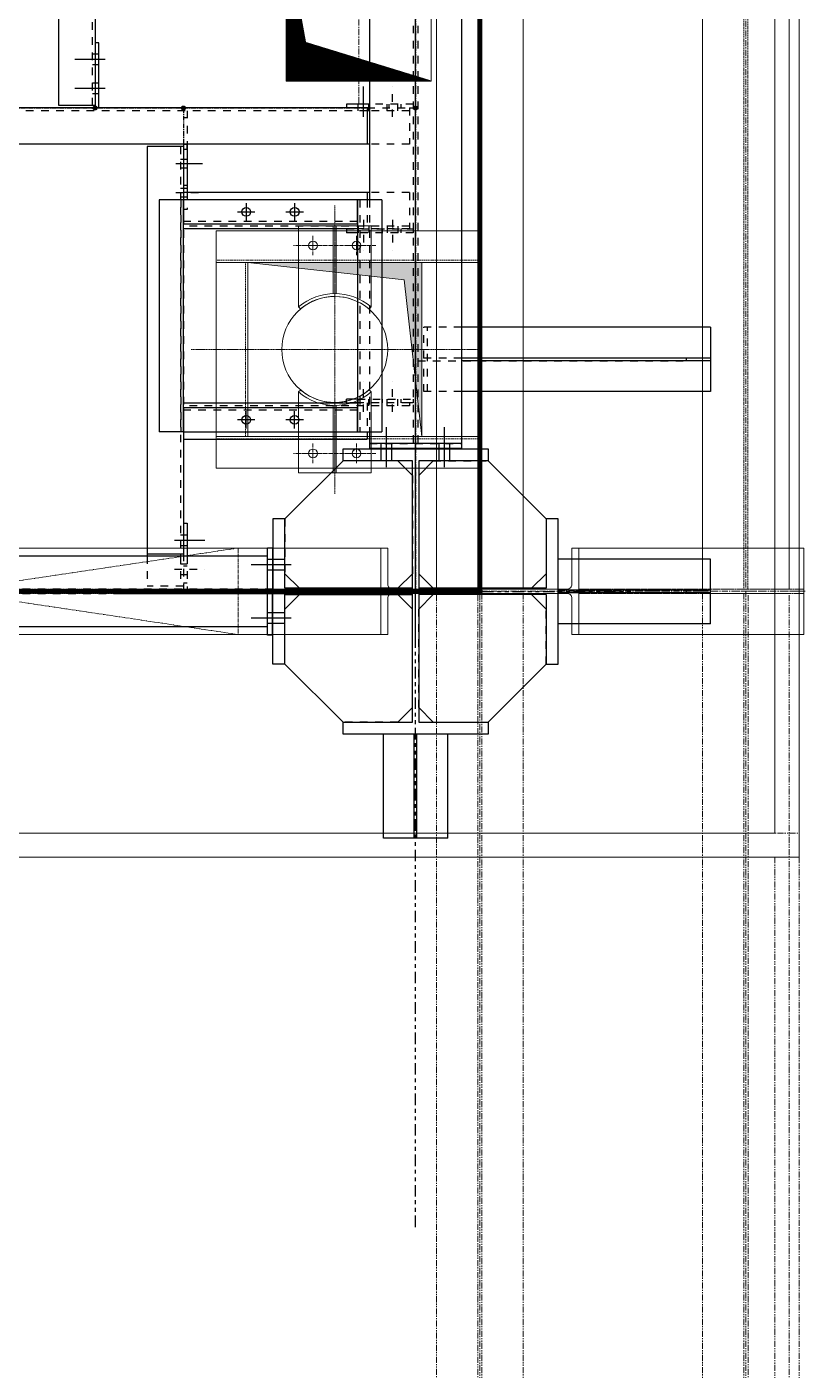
# Model space of a CAD drawing. Header units: inches. Extents: x 209270 to 234360, y -180214 to -150194.
# Drawn here: x 227575 to 229186, y -166874 to -164096 of the extents above; entities that cross this region are included whole.
import ezdxf

# ---------------------------------------------------------------- set-up
doc = ezdxf.new("R2010")
doc.units = ezdxf.units.IN
doc.header["$LTSCALE"] = 10
doc.header["$MEASUREMENT"] = 0
for name, pattern in [('CENTER', [2, 1.25, -0.25, 0.25, -0.25]), ('CENTER2', [1.125, 0.75, -0.125, 0.125, -0.125]), ('DXK_LINE_DOT2', [3.9198, 1.9599, -1.9599]), ('DXK_LINE_DOT5', [7.8785, 2.979, -0.9799, 0.9799, -0.9799, 0.9799, -0.9799]), ('HIDDEN', [0.375, 0.25, -0.125]), ('PHANTOM', [2.5, 1.25, -0.25, 0.25, -0.25, 0.25, -0.25])]:
    doc.linetypes.add(name, pattern=pattern)
doc.layers.get('0').update_dxf_attribs({"color": 1})
for name, color, linetype in [('$AUDIT_BAD_LAYER1', 1, 'Continuous'), ('_BLUE_0', 5, 'Continuous'), ('_BLUE_1', 5, 'Continuous'), ('_BLUE_2', 5, 'Continuous'), ('_BLUE_4', 5, 'Continuous')]:
    doc.layers.add(name, color=color, linetype=linetype)
for name, color, linetype, lineweight in [('AM_5', 1, 'Continuous', 0), ('CEN', 1, 'CENTER', 9), ('CENETR LINE', 1, 'CENTER2', 9), ('CENTERLINE', 1, 'CENTER2', 9), ('Chute', 1, 'Continuous', 9), ('CIVIL', 1, 'Continuous', 9), ('DIM', 1, 'Continuous', 13), ('handrail', 1, 'FENCELINE1', 9), ('HIDDEN', 1, 'HIDDEN', 9), ('MAIN OBJECT', 1, 'Continuous', 18), ('PHANTOM', 1, 'PHANTOM', 0), ('Sheeting', 1, 'Continuous', 0)]:
    doc.layers.add(name, color=color, linetype=linetype, lineweight=lineweight)
doc.linetypes.add('FENCELINE1', pattern='A,0.25,-0.1,[133,arial.ttf,S=0.1,R=0,X=-0.1,Y=0],-0.1,1', length=1.45)

# ---------------------------------------------------------------- blocks, each defined once
blk = doc.blocks.new('A$C426f7GU6TT')
at = {"layer": 'CEN'}
for p, q in [((0, 235.7), (0, -235.7)), ((-235.7, 0), (235.7, 0))]:
    blk.add_line(p, q, dxfattribs=at)
blk.add_circle((0, 0), 5, dxfattribs=at)
at = {"layer": 'MAIN OBJECT'}
blk.add_lwpolyline([(4.4, -180.2, 0.414214), (14.6, -190.4), (89.4, -190.4), (89.4, -204.7), (-89.4, -204.7), (-89.4, -190.4), (-14.6, -190.4, 0.414214), (-4.4, -180.2), (-4.4, 180.2, 0.414214), (-14.6, 190.4), (-89.4, 190.4), (-89.4, 204.7), (89.4, 204.7), (89.4, 190.4), (14.6, 190.4, 0.414214), (4.4, 180.2), (4.4, -180.2)], format="xyb", dxfattribs=at)
blk = doc.blocks.new('A$Cb10ac4c2')
at = {"layer": 'CENETR LINE'}
for p, q in [((0, 111.9, 0), (0, -40.4, 121420759.9)), ((-85, 0), (85, 0)), ((-27, 0.1, 0), (-63, 0.1, 0)), ((-45, -20.2), (-45, 20.2)), ((63, 0.1, 0), (27, 0.1, 0)), ((45, -20.2), (45, 20.2)), ((45, -20.2), (45, 20.2))]:
    blk.add_line(p, q, dxfattribs=at)
at = {"layer": 'MAIN OBJECT', "ltscale": 10}
for p, q in [((-75, 127.1, -59806266.3), (-71.1, 131.6, 0)), ((-75, -40.4, 60710380), (-75, 127.1, -59806266.3)), ((75, 127.1, -59806267.4), (70.6, 131.1, -59806267.4)), ((75, 127.1, -59806267.4), (75, -40.4, 60710380)), ((-3, 99.4, 4205928.3), (-3, -40.4, 121420759.9)), ((3, 99.4, 4205928.3), (3, -40.4, 121420759.9)), ((75, -40.4, 60710380), (-75, -40.4, 60710380))]:
    blk.add_line(p, q, dxfattribs=at)
at = {"layer": 'MAIN OBJECT'}
for centre in [(-45, 0.1), (45, 0.1)]:
    blk.add_circle(centre, 9, dxfattribs=at)
at = {"layer": 'MAIN OBJECT', "ltscale": 10}
for centre, radius in [((-45, 0), 8.95), ((45, 0.1, 0), 9)]:
    blk.add_circle(centre, radius, dxfattribs=at)
for radius, start, end in [(115.5, 229.5129, 310.4871), (109.5, 229.5133, 310.1102)]:
    blk.add_arc((0, 214.9, -60710380), radius, start, end, dxfattribs=at)
blk = doc.blocks.new('A$CcDSGYTRTRT')
at = {"layer": 'CIVIL'}
h = blk.add_hatch(color=1, dxfattribs=at)
h.dxf.hatch_style = 1
h.paths.add_polyline_path([(-180, 180), (180, 180), (180, -180), (144.3, 143.8)])
at = {"layer": 'CENTERLINE', "ltscale": 0.3}
for p, q in [((0, -296.9, 0), (0, 296.9, 0)), ((-298.5, 0, 0), (298.5, 0, 0))]:
    blk.add_line(p, q, dxfattribs=at)
at = {"layer": 'Chute', "ltscale": 10}
blk.add_circle((0, 0, 0), 109.5, dxfattribs=at)
at = {"layer": 'CIVIL', "color": 1, "elevation": 0}
blk.add_lwpolyline([(180, -180), (144.3, 143.8), (-180, 180)], dxfattribs=at)
at = {"layer": 'CIVIL'}
blk.add_circle((0, 0, 0), 109.5, dxfattribs=at)
at = {"layer": 'HIDDEN'}
for p, q in [((-184.7, 295.6, -170993130.3), (-184.7, -245.4, -121420762.7)), ((184.7, 295.6, -170993130.3), (184.7, -245.4, -121420762.7)), ((180, -184.7, -182131142.6), (-180, -184.7, 0))]:
    blk.add_line(p, q, dxfattribs=at)
at = {"layer": 'MAIN OBJECT'}
for p, q in [((-245.4, 295.6, -110282750.3), (-245.4, -245.4, -60710382.7)), ((-180, 295.6, -170993130.3), (-180, -245.4, -121420762.7)), ((180, 295.6, -170993130.3), (180, -245.4, -121420762.7)), ((245.4, 295.6, -110282750.3), (245.4, -245.4, -60710382.7)), ((180, 180, -121420762.7), (180, -180, -121420762.7)), ((180, -180, -182131142.6), (-180, -180, 0)), ((180, -245.4, -121420762.7), (-245.4, -245.4, 60710380)), ((180, -245.4, 60710380), (-180, -245.4, 60710380)), ((180, -245.4, -121420762.7), (245.4, -245.4, -60710382.7))]:
    blk.add_line(p, q, dxfattribs=at)
at = {"layer": 'MAIN OBJECT', "elevation": 0}
blk.add_lwpolyline([(180, 180), (-180, 180), (-180, -180), (180, -180)], close=True, dxfattribs=at)
at = {"layer": 'AM_5', "rotation": 270}
blk.add_blockref('A$Cb10ac4c2', (-215, 0, -121420759.9), dxfattribs=at)
at = {"layer": 'AM_5', "xscale": -1, "rotation": 90}
blk.add_blockref('A$Cb10ac4c2', (215, 0, -121420759.9), dxfattribs=at)
blk = doc.blocks.new('A$C6febed19')
at = {"layer": 'AM_5', "xscale": -1}
blk.add_blockref('A$CcDSGYTRTRT', (0, 0), dxfattribs=at)
blk = doc.blocks.new('A$C1b4ed5d7')
at = {"layer": 'PHANTOM'}
for p, q in [((11500, 11000, 0), (11500, 0, 0)), ((11700.3, 11000, -0.8), (12174.5, 11000, -0.8)), ((12050, 11000, -0.8), (12050, 4.4, -0.8))]:
    blk.add_line(p, q, dxfattribs=at)
for points, elevation in [([(12170.1, 11089.4), (11704.7, 11089.4), (11704.7, 10910.6), (12170.1, 10910.6)], -0.8), ([(12170.1, 11004.4), (11704.7, 11004.4), (11704.7, 10995.6), (12170.1, 10995.6)], -0.8), ([(11589.4, 10995.6), (11589.4, 4.4), (11410.6, 4.4), (11410.6, 10995.6)], 0), ([(11504.4, 10995.6), (11504.4, 4.4), (11495.6, 4.4), (11495.6, 10995.6)], 0), ([(-660, 10500), (12160, 10500), (12160, -550), (-660, -550)], -0.8), ([(-610, 10450), (12110, 10450), (12110, -500), (-610, -500)], -0.8)]:
    blk.add_lwpolyline(points, close=True, dxfattribs=dict(at, elevation=elevation))
at = {"layer": 'PHANTOM', "elevation": -0.8}
for points in [[(12139.4, 4.4), (12139.4, 10995.6), (11960.6, 10995.6), (11960.6, 4.4)], [(12054.4, 4.4), (12054.4, 10995.6), (12045.6, 10995.6), (12045.6, 4.4)]]:
    blk.add_lwpolyline(points, dxfattribs=at)
blk = doc.blocks.new('A$Ca692a303')
at = {"layer": 'CENETR LINE'}
for p, q in [((1200, 89.4), (0, -89.4)), ((0, 89.4), (1200, -89.4))]:
    blk.add_line(p, q, dxfattribs=at)
blk.add_lwpolyline([(0, -89.4), (0, 89.4), (1200, 89.4), (1200, -89.4)], close=True, dxfattribs=at)
blk = doc.blocks.new('A$C6fbGUTRUTRU')
at = {"layer": 'CIVIL'}
h = blk.add_hatch(dxfattribs=at)
h.set_pattern_fill('ANSI31', color=256, scale=2, angle=-180)
h.set_pattern_definition([(225, (2577906.62119, -340569.72095), (0.176776695297, -0.176776695297), [])])
h.paths.add_polyline_path([(-150, -150), (-110, 70), (150, 150), (-150, 150)])
at = {"layer": 'CEN'}
for points in [[(0, 195.2), (0, -195.2)], [(-195.2, 0), (195.2, 0)]]:
    blk.add_lwpolyline(points, dxfattribs=at)
at = {"layer": 'CIVIL'}
blk.add_lwpolyline([(-150, -150), (150, -150), (150, 150), (-150, 150)], close=True, dxfattribs=at)
blk.add_lwpolyline([(-150, -150), (-110, 70), (150, 150)], dxfattribs=at)
blk = doc.blocks.new('MECH_DRAWING')
at = {"layer": 'CEN'}
for p, q in [((229061.8, -155263.7), (229061.8, -165259.3)), ((217212.2, -165263.7), (228311.6, -165263.7)), ((228712.2, -165263.7), (229186.4, -165263.7))]:
    blk.add_line(p, q, dxfattribs=at)
at = {"layer": 'CEN', "elevation": 0.8}
blk.add_lwpolyline([(217011.9, -155263.7), (228511.9, -155263.7), (228511.9, -165263.7), (217011.9, -165263.7)], close=True, dxfattribs=at)
blk.add_lwpolyline([(217011.9, -165263.7), (217011.9, -165263.7), (228511.9, -165263.7), (228511.9, -165268.7)], dxfattribs=at)
at = {"layer": 'handrail', "const_width": 10}
blk.add_lwpolyline([(217011.9, -157988.4), (217011.9, -165263.7), (228511.9, -165263.7), (228511.9, -163968.7)], dxfattribs=at)
at = {"layer": 'HIDDEN'}
blk.add_lwpolyline([(228507.5, -165259.3), (228507.5, -155268.1), (228516.3, -155268.1), (228516.3, -165259.3)], close=True, dxfattribs=at)
at = {"layer": 'HIDDEN', "elevation": 0}
blk.add_lwpolyline([(229066.2, -165259.3), (229066.2, -155268.1), (229057.4, -155268.1), (229057.4, -165259.3)], dxfattribs=at)
for points in [[(228307.2, -165268.1), (217216.6, -165268.1), (217216.6, -165259.3), (228307.2, -165259.3)], [(229182, -165268.1), (228716.6, -165268.1), (228716.6, -165259.3), (229182, -165259.3)]]:
    blk.add_lwpolyline(points, close=True, dxfattribs=at)
at = {"layer": 'MAIN OBJECT'}
blk.add_lwpolyline([(228422.5, -165259.3), (228422.5, -155268.1), (228601.3, -155268.1), (228601.3, -165259.3)], close=True, dxfattribs=at)
at = {"layer": 'MAIN OBJECT', "elevation": 0}
blk.add_lwpolyline([(229151.2, -165259.3), (229151.2, -155268.1), (228972.4, -155268.1), (228972.4, -165259.3)], dxfattribs=at)
for points in [[(228307.2, -165353.1), (217216.6, -165353.1), (217216.6, -165174.3), (228307.2, -165174.3)], [(229182, -165353.1), (228716.6, -165353.1), (228716.6, -165174.3), (229182, -165174.3)]]:
    blk.add_lwpolyline(points, close=True, dxfattribs=at)
at = {"layer": 'Sheeting'}
for points in [[(216351.9, -154713.7), (229171.9, -154713.7), (229171.9, -165813.7), (216351.9, -165813.7)], [(216401.9, -154763.7), (229121.9, -154763.7), (229121.9, -165763.7), (216401.9, -165763.7)]]:
    blk.add_lwpolyline(points, close=True, dxfattribs=at)
at = {"layer": '$AUDIT_BAD_LAYER1', "rotation": 270.0096740856855}
blk.add_blockref('A$C426f7GU6TT', (228511.9, -165263.7, 0), dxfattribs=at)
at = {"layer": 'DIM', "xscale": -1, "rotation": 180}
blk.add_blockref('A$C6fbGUTRUTRU', (228261.5, -164058.7), dxfattribs=at)
at = {"layer": 'DIM', "rotation": 270}
blk.add_blockref('A$C6febed19', (228211.9, -164763.6, 0.8), dxfattribs=at)
at = {"layer": 'DIM'}
for name, p in [('A$C1b4ed5d7', (217011.9, -176263.7, 0.8)), ('A$Ca692a303', (226811.9, -165263.7, 0.8))]:
    blk.add_blockref(name, p, dxfattribs=at)
blk = doc.blocks.new('GridLine-116860372-154899 - 114867')
at = {"layer": '_BLUE_2', "linetype": 'DXK_LINE_DOT5'}
blk.add_line((23950.6, 10927.9), (23950.6, 14695.8), dxfattribs=at)
blk = doc.blocks.new('GridLine-116860372-116904 - 114867')
at = {"layer": '_BLUE_2', "linetype": 'DXK_LINE_DOT5'}
blk.add_line((23950.6, 12454.5), (23950.6, 27661.7), dxfattribs=at)
blk = doc.blocks.new('GridLine-116860372-116905 - 114867')
at = {"layer": '_BLUE_2', "linetype": 'DXK_LINE_DOT5'}
blk.add_line((2535.4, 12570.8), (24512.1, 12570.8), dxfattribs=at)
blk = doc.blocks.new('Part-116860372-149982 - 114867')
at = {"layer": '_BLUE_1', "linetype": 'DXK_LINE_DOT2'}
blk.add_line((24319.3, 12487.6), (24319.3, 12654.1), dxfattribs=at)
at = {"layer": '_BLUE_2', "linetype": 'Continuous'}
for p, q in [((24713.1, 12654.1), (24319.3, 12654.1)), ((24713.1, 12487.6), (24713.1, 12654.1)), ((24713.1, 12574.4), (24319.3, 12574.4)), ((24650.6, 12567.3), (24650.6, 12574.4)), ((24713.1, 12567.3), (24319.3, 12567.3)), ((24713.1, 12487.6), (24319.3, 12487.6))]:
    blk.add_line(p, q, dxfattribs=at)
blk = doc.blocks.new('Part-116860372-114919 - 114867')
at = {"layer": '_BLUE_4', "linetype": 'Continuous'}
blk.add_hatch(color=256, dxfattribs=at).paths.add_polyline_path([(23950.6, 12565.8, -1), (23950.6, 12575.8, -1)])
at = {"layer": '_BLUE_2', "linetype": 'Continuous'}
for p, q in [((23763.1, 12939.6), (24138.1, 12939.6)), ((23763.1, 12908.3), (23763.1, 12939.6)), ((24138.1, 12939.6), (24138.1, 12908.3)), ((23942.4, 12908.3), (23763.1, 12908.3)), ((23942.4, 12233.3), (23942.4, 12908.3)), ((24138.1, 12908.3), (23958.7, 12908.3)), ((23958.7, 12908.3), (23958.7, 12233.3)), ((23763.1, 12202.1), (23763.1, 12233.3)), ((23763.1, 12233.3), (23942.4, 12233.3)), ((23958.7, 12233.3), (24138.1, 12233.3)), ((24138.1, 12233.3), (24138.1, 12202.1)), ((24138.1, 12202.1), (23763.1, 12202.1))]:
    blk.add_line(p, q, dxfattribs=at)
at = {"layer": '_BLUE_4', "linetype": 'CENTER'}
blk.add_line((23950.6, 12570.8), (23950.6, 12570.8), dxfattribs=at)
at = {"layer": '_BLUE_4', "linetype": 'Continuous'}
blk.add_circle((23950.6, 12570.8), 5, dxfattribs=at)
blk = doc.blocks.new('Part-116860372-114920 - 114867')
at = {"layer": '_BLUE_1', "linetype": 'DXK_LINE_DOT2'}
for p, q in [((23581.8, 12577.1), (23581.8, 12564.6)), ((23942.4, 12562.7), (23942.4, 12579))]:
    blk.add_line(p, q, dxfattribs=at)
at = {"layer": '_BLUE_2', "linetype": 'Continuous'}
for p, q in [((23613.1, 12758.3), (23581.8, 12758.3)), ((23581.8, 12758.3), (23581.8, 12577.1)), ((23613.1, 12579), (23613.1, 12758.3)), ((23942.4, 12579), (23613.1, 12579)), ((23581.8, 12383.3), (23581.8, 12564.6)), ((23613.1, 12383.3), (23613.1, 12562.7)), ((23613.1, 12562.7), (23942.4, 12562.7)), ((23613.1, 12383.3), (23581.8, 12383.3))]:
    blk.add_line(p, q, dxfattribs=at)
blk = doc.blocks.new('Part-116860372-114921 - 114867')
at = {"layer": '_BLUE_1', "linetype": 'DXK_LINE_DOT2'}
blk.add_line((23958.7, 12579), (23958.7, 12562.7), dxfattribs=at)
at = {"layer": '_BLUE_2', "linetype": 'Continuous'}
for p, q in [((24319.3, 12758.3), (24288.1, 12758.3)), ((24288.1, 12758.3), (24288.1, 12579)), ((24319.3, 12383.3), (24319.3, 12758.3)), ((24288.1, 12579), (23958.7, 12579)), ((24288.1, 12562.7), (23958.7, 12562.7)), ((24288.1, 12562.7), (24288.1, 12383.3)), ((24288.1, 12562.7), (24288.1, 12562.7)), ((24288.1, 12383.3), (24319.3, 12383.3))]:
    blk.add_line(p, q, dxfattribs=at)
blk = doc.blocks.new('Part-116860372-114922 - 114867')
at = {"layer": '_BLUE_4', "linetype": 'Continuous'}
blk.add_hatch(color=256, dxfattribs=at).paths.add_polyline_path([(23950.6, 12565.8, -1), (23950.6, 12575.8, -1)])
at = {"layer": '_BLUE_1', "linetype": 'DXK_LINE_DOT2'}
for p, q in [((23568.1, 12574.8), (20583.1, 12574.8)), ((23568.1, 12564.6), (23568.1, 12577.1)), ((23568.1, 12566.9), (20583.1, 12566.9))]:
    blk.add_line(p, q, dxfattribs=at)
at = {"layer": '_BLUE_2', "linetype": 'Continuous'}
for p, q in [((23568.1, 12662.3), (20583.1, 12662.3)), ((23568.1, 12577.1), (23568.1, 12662.3)), ((23568.1, 12479.3), (23568.1, 12564.6)), ((23568.1, 12479.3), (20583.1, 12479.3))]:
    blk.add_line(p, q, dxfattribs=at)
at = {"layer": '_BLUE_4', "linetype": 'CENTER'}
blk.add_line((20200.6, 12570.8), (23950.6, 12570.8), dxfattribs=at)
at = {"layer": '_BLUE_4', "linetype": 'Continuous'}
blk.add_circle((23950.6, 12570.8), 5, dxfattribs=at)
blk = doc.blocks.new('Bolt-116860372-115841 - 114867')
at = {"layer": '_BLUE_2', "linetype": 'Continuous'}
for p, q in [((23148.7, 13945.8), (23069.9, 13945.8)), ((23122.4, 13959.6), (23115.3, 13959.6)), ((23122.4, 13932.1), (23115.3, 13932.1)), ((23132.4, 13959.6), (23122.4, 13959.6)), ((23132.4, 13932.1), (23122.4, 13932.1)), ((23148.7, 13870.8), (23069.9, 13870.8)), ((23122.4, 13884.6), (23115.3, 13884.6)), ((23122.4, 13857.1), (23115.3, 13857.1)), ((23132.4, 13884.6), (23122.4, 13884.6)), ((23132.4, 13857.1), (23122.4, 13857.1))]:
    blk.add_line(p, q, dxfattribs=at)
blk = doc.blocks.new('Part-116860372-115005 - 114867')
at = {"layer": '_BLUE_4', "linetype": 'Continuous'}
blk.add_hatch(color=256, dxfattribs=at).paths.add_polyline_path([(23950.6, 12565.8, -1), (23950.6, 12575.8, -1)])
at = {"layer": '_BLUE_1', "linetype": 'DXK_LINE_DOT2'}
for p, q in [((23944.7, 20971.6), (23944.7, 12953.3)), ((23956.4, 20971.6), (23956.4, 12953.3)), ((23831.8, 13583.3), (23831.8, 12983.3))]:
    blk.add_line(p, q, dxfattribs=at)
at = {"layer": '_BLUE_2', "linetype": 'Continuous'}
for p, q in [((23831.8, 15464.6), (23831.8, 13583.3)), ((24069.3, 15464.6), (24069.3, 12953.3)), ((23831.8, 12983.3), (23831.8, 12953.3)), ((24069.3, 12953.3), (23831.8, 12953.3))]:
    blk.add_line(p, q, dxfattribs=at)
at = {"layer": '_BLUE_4', "linetype": 'CENTER'}
blk.add_line((23950.6, 21320.8), (23950.6, 12570.8), dxfattribs=at)
at = {"layer": '_BLUE_4', "linetype": 'Continuous'}
blk.add_circle((23950.6, 12570.8), 5, dxfattribs=at)
blk = doc.blocks.new('Bolt-116860372-115392 - 114867')
at = {"layer": '_BLUE_2', "linetype": 'Continuous'}
for p, q in [((23875.6, 12892.1), (23875.6, 12995.8)), ((23875.6, 12892.1), (23875.6, 12995.8)), ((23875.6, 12892.1), (23875.6, 12995.8)), ((23875.6, 12892.1), (23875.6, 12995.8)), ((23875.6, 12892.1), (23875.6, 12995.8)), ((23875.6, 12892.1), (23875.6, 12995.8)), ((24025.6, 12892.1), (24025.6, 12995.8)), ((24025.6, 12892.1), (24025.6, 12995.8)), ((24025.6, 12892.1), (24025.6, 12995.8)), ((24025.6, 12892.1), (24025.6, 12995.8)), ((24025.6, 12892.1), (24025.6, 12995.8)), ((24025.6, 12892.1), (24025.6, 12995.8)), ((23861.8, 12940.8), (23861.8, 12953.3)), ((23861.8, 12940.8), (23861.8, 12953.3)), ((23861.8, 12940.8), (23861.8, 12953.3)), ((23861.8, 12940.8), (23861.8, 12953.3)), ((23861.8, 12940.8), (23861.8, 12953.3)), ((23861.8, 12940.8), (23861.8, 12953.3)), ((23889.3, 12940.8), (23889.3, 12953.3)), ((23889.3, 12940.8), (23889.3, 12953.3)), ((23889.3, 12940.8), (23889.3, 12953.3)), ((23889.3, 12940.8), (23889.3, 12953.3)), ((23889.3, 12940.8), (23889.3, 12953.3)), ((23889.3, 12940.8), (23889.3, 12953.3)), ((24011.8, 12940.8), (24011.8, 12953.3)), ((24011.8, 12940.8), (24011.8, 12953.3)), ((24011.8, 12940.8), (24011.8, 12953.3)), ((24011.8, 12940.8), (24011.8, 12953.3)), ((24011.8, 12940.8), (24011.8, 12953.3)), ((24011.8, 12940.8), (24011.8, 12953.3)), ((24039.3, 12940.8), (24039.3, 12953.3)), ((24039.3, 12940.8), (24039.3, 12953.3)), ((24039.3, 12940.8), (24039.3, 12953.3)), ((24039.3, 12940.8), (24039.3, 12953.3)), ((24039.3, 12940.8), (24039.3, 12953.3)), ((24039.3, 12940.8), (24039.3, 12953.3)), ((23861.8, 12908.3), (23861.8, 12939.6)), ((23861.8, 12908.3), (23861.8, 12939.6)), ((23861.8, 12908.3), (23861.8, 12939.6)), ((23861.8, 12908.3), (23861.8, 12939.6)), ((23861.8, 12908.3), (23861.8, 12939.6)), ((23861.8, 12908.3), (23861.8, 12939.6)), ((23889.3, 12908.3), (23889.3, 12939.6)), ((23889.3, 12908.3), (23889.3, 12939.6)), ((23889.3, 12908.3), (23889.3, 12939.6)), ((23889.3, 12908.3), (23889.3, 12939.6)), ((23889.3, 12908.3), (23889.3, 12939.6)), ((23889.3, 12908.3), (23889.3, 12939.6)), ((24011.8, 12908.3), (24011.8, 12939.6)), ((24011.8, 12908.3), (24011.8, 12939.6)), ((24011.8, 12908.3), (24011.8, 12939.6)), ((24011.8, 12908.3), (24011.8, 12939.6)), ((24011.8, 12908.3), (24011.8, 12939.6)), ((24011.8, 12908.3), (24011.8, 12939.6)), ((24039.3, 12908.3), (24039.3, 12939.6)), ((24039.3, 12908.3), (24039.3, 12939.6)), ((24039.3, 12908.3), (24039.3, 12939.6)), ((24039.3, 12908.3), (24039.3, 12939.6)), ((24039.3, 12908.3), (24039.3, 12939.6)), ((24039.3, 12908.3), (24039.3, 12939.6))]:
    blk.add_line(p, q, dxfattribs=at)
blk = doc.blocks.new('Part-116860372-115027 - 114867')
at = {"layer": '_BLUE_4', "linetype": 'Continuous'}
for points in [[(22700.6, 13815.8, -1), (22700.6, 13825.8, -1)], [(23950.6, 13815.8, -1), (23950.6, 13825.8, -1)]]:
    blk.add_hatch(color=256, dxfattribs=at).paths.add_polyline_path(points)
at = {"layer": '_BLUE_1', "linetype": 'DXK_LINE_DOT2'}
for p, q in [((22714.1, 13820.8), (22714.1, 13727.1)), ((22790.1, 13820.8), (22714.1, 13820.8)), ((23825.6, 13820.8), (23934.7, 13820.8)), ((23934.7, 13820.8), (23934.7, 13727.1)), ((22783.8, 13813.7), (22714.1, 13813.7)), ((23825.6, 13813.7), (22790.1, 13813.7)), ((23934.7, 13813.7), (23831.8, 13813.7)), ((22783.8, 13727.1), (22714.1, 13727.1)), ((23934.7, 13727.1), (23831.8, 13727.1))]:
    blk.add_line(p, q, dxfattribs=at)
at = {"layer": '_BLUE_2', "linetype": 'Continuous'}
for p, q in [((23825.6, 13820.8), (22790.1, 13820.8)), ((22790.1, 13727.1), (22790.1, 13820.8)), ((23825.6, 13820.8), (23825.6, 13727.1)), ((22790.1, 13813.7), (22783.8, 13813.7)), ((23831.8, 13813.7), (23825.6, 13813.7)), ((23831.8, 13727.1), (22783.8, 13727.1))]:
    blk.add_line(p, q, dxfattribs=at)
at = {"layer": '_BLUE_4', "linetype": 'CENTER'}
for p, q in [((22700.6, 13820.8), (22714.1, 13820.8)), ((22790.1, 13820.8), (23825.6, 13820.8)), ((23934.7, 13820.8), (23950.6, 13820.8))]:
    blk.add_line(p, q, dxfattribs=at)
at = {"layer": '_BLUE_4', "linetype": 'Continuous'}
for centre in [(22700.6, 13820.8), (23950.6, 13820.8)]:
    blk.add_circle(centre, 5, dxfattribs=at)
blk = doc.blocks.new('Part-116860372-115028 - 114867')
at = {"layer": '_BLUE_4', "linetype": 'Continuous'}
for points in [[(23350.6, 13815.8, -1), (23350.6, 13825.8, -1)], [(23350.6, 12565.8, -1), (23350.6, 12575.8, -1)]]:
    blk.add_hatch(color=256, dxfattribs=at).paths.add_polyline_path(points)
at = {"layer": '_BLUE_1', "linetype": 'DXK_LINE_DOT2'}
for p, q in [((23343.4, 13720.8), (23343.4, 12668.6)), ((23350.6, 13583.3), (23350.6, 12983.3)), ((23256.8, 12662.3), (23256.8, 12584.8)), ((23343.4, 12662.3), (23343.4, 12584.8)), ((23350.6, 12668.6), (23350.6, 12584.8)), ((23350.6, 12584.8), (23256.8, 12584.8))]:
    blk.add_line(p, q, dxfattribs=at)
at = {"layer": '_BLUE_2', "linetype": 'Continuous'}
for p, q in [((23256.8, 13720.8), (23256.8, 12662.3)), ((23350.6, 13720.8), (23256.8, 13720.8)), ((23350.6, 13720.8), (23350.6, 13583.3)), ((23350.6, 12983.3), (23350.6, 12668.6)), ((23256.8, 12668.6), (23350.6, 12668.6)), ((23343.4, 12668.6), (23343.4, 12662.3))]:
    blk.add_line(p, q, dxfattribs=at)
at = {"layer": '_BLUE_4', "linetype": 'CENTER'}
for p, q in [((23350.6, 13820.8), (23350.6, 13583.3)), ((23350.6, 12983.3), (23350.6, 12668.6)), ((23350.6, 12584.8), (23350.6, 12570.8))]:
    blk.add_line(p, q, dxfattribs=at)
at = {"layer": '_BLUE_4', "linetype": 'Continuous'}
for centre in [(23350.6, 13820.8), (23350.6, 12570.8)]:
    blk.add_circle(centre, 5, dxfattribs=at)
blk = doc.blocks.new('Part-116860372-115101 - 114867')
at = {"layer": '_BLUE_4', "linetype": 'Continuous'}
for points in [[(23122.4, 15578.3, -1), (23122.4, 15588.3, -1)], [(23122.4, 13815.8, -1), (23122.4, 13825.8, -1)]]:
    blk.add_hatch(color=256, dxfattribs=at).paths.add_polyline_path(points)
at = {"layer": '_BLUE_1', "linetype": 'DXK_LINE_DOT2'}
for p, q in [((23122.4, 15569.1), (23028.7, 15569.1)), ((23028.7, 15569.1), (23028.7, 15473.5)), ((23115.3, 15569.1), (23115.3, 15479.8)), ((23122.4, 15569.1), (23122.4, 15319.6)), ((23115.3, 13827.1), (23115.3, 15473.5)), ((23028.7, 15339.6), (23028.7, 15177.1)), ((23122.4, 15319.6), (23122.4, 15177.1))]:
    blk.add_line(p, q, dxfattribs=at)
at = {"layer": '_BLUE_2', "linetype": 'Continuous'}
for p, q in [((23028.7, 15479.8), (23028.7, 15339.6)), ((23122.4, 15473.5), (23028.7, 15473.5)), ((23115.3, 15479.8), (23115.3, 15473.5)), ((23122.4, 15473.5), (23122.4, 15339.6)), ((23028.7, 13827.1), (23028.7, 15177.1)), ((23122.4, 15177.1), (23122.4, 13827.1)), ((23122.4, 13827.1), (23028.7, 13827.1))]:
    blk.add_line(p, q, dxfattribs=at)
at = {"layer": '_BLUE_4', "linetype": 'CENTER'}
for p, q in [((23122.4, 15583.3), (23122.4, 15569.1)), ((23122.4, 15177.1), (23122.4, 13820.8))]:
    blk.add_line(p, q, dxfattribs=at)
at = {"layer": '_BLUE_4', "linetype": 'Continuous'}
for centre in [(23122.4, 15583.3), (23122.4, 13820.8)]:
    blk.add_circle(centre, 5, dxfattribs=at)
blk = doc.blocks.new('Part-116860372-115391 - 114867')
at = {"layer": '_BLUE_1', "linetype": 'DXK_LINE_DOT2'}
blk.add_line((23831.8, 12953.3), (24069.3, 12953.3), dxfattribs=at)
at = {"layer": '_BLUE_2', "linetype": 'Continuous'}
for p, q in [((23831.8, 12953.3), (23831.8, 12940.8)), ((24069.3, 12953.3), (24069.3, 12940.8)), ((24069.3, 12940.8), (23831.8, 12940.8))]:
    blk.add_line(p, q, dxfattribs=at)
blk = doc.blocks.new('Bolt-116860372-116775 - 114867')
at = {"layer": '_BLUE_2', "linetype": 'Continuous'}
for p, q in [((23513.1, 12992.1), (23513.1, 13037.1)), ((23638.1, 12992.1), (23638.1, 13037.1)), ((23535.6, 13014.6), (23490.6, 13014.6)), ((23660.6, 13014.6), (23615.6, 13014.6))]:
    blk.add_line(p, q, dxfattribs=at)
for centre in [(23513.1, 13014.6), (23638.1, 13014.6)]:
    blk.add_circle(centre, 11.2, dxfattribs=at)
blk = doc.blocks.new('Bolt-116860372-115831 - 114867')
at = {"layer": '_BLUE_1', "linetype": 'DXK_LINE_DOT2'}
for p, q in [((23891, 13797.5), (23891, 13876.2)), ((23877.2, 13820.8), (23877.2, 13830.8)), ((23877.2, 13813.7), (23877.2, 13820.8)), ((23904.7, 13820.8), (23904.7, 13830.8)), ((23904.7, 13813.7), (23904.7, 13820.8))]:
    blk.add_line(p, q, dxfattribs=at)
at = {"layer": '_BLUE_2', "linetype": 'Continuous'}
for p, q in [((23816, 13797.5), (23816, 13876.2)), ((23802.2, 13820.8), (23802.2, 13830.8)), ((23802.2, 13813.7), (23802.2, 13820.8)), ((23829.7, 13820.8), (23829.7, 13830.8)), ((23829.7, 13813.7), (23829.7, 13820.8))]:
    blk.add_line(p, q, dxfattribs=at)
blk = doc.blocks.new('Part-116860372-115835 - 114867')
at = {"layer": '_BLUE_1', "linetype": 'DXK_LINE_DOT2'}
for p, q in [((23360.6, 13795.1), (23350.6, 13795.1)), ((23360.6, 13813.7), (23360.6, 13727.1)), ((23350.6, 13727.1), (23360.6, 13727.1)), ((23360.6, 13714.6), (23360.6, 13724.7)), ((23360.6, 13620.8), (23350.6, 13620.8)), ((23360.6, 13602.1), (23360.6, 13558.3)), ((23360.6, 13558.3), (23350.6, 13558.3))]:
    blk.add_line(p, q, dxfattribs=at)
at = {"layer": '_BLUE_2', "linetype": 'Continuous'}
for p, q in [((23350.6, 13727.1), (23350.6, 13721.9)), ((23350.6, 13721.9), (23350.6, 13720.8)), ((23360.6, 13727.1), (23360.6, 13726.5)), ((23360.6, 13726.5), (23360.6, 13714.6)), ((23350.6, 13714.6), (23360.6, 13714.6)), ((23360.6, 13714.6), (23360.6, 13602.1))]:
    blk.add_line(p, q, dxfattribs=at)
blk = doc.blocks.new('Part-116860372-115829 - 114867')
at = {"layer": '_BLUE_1', "linetype": 'DXK_LINE_DOT2'}
for p, q in [((23944.7, 13830.8), (23831.8, 13830.8)), ((23882.2, 13820.8), (23882.2, 13830.8)), ((23913.5, 13820.8), (23913.5, 13830.8)), ((23944.7, 13830.8), (23944.7, 13820.8))]:
    blk.add_line(p, q, dxfattribs=at)
at = {"layer": '_BLUE_2', "linetype": 'Continuous'}
for p, q in [((23831.8, 13830.8), (23772.2, 13830.8)), ((23772.2, 13830.8), (23772.2, 13820.8)), ((23831.8, 13820.8), (23825.6, 13820.8))]:
    blk.add_line(p, q, dxfattribs=at)
blk = doc.blocks.new('Part-116860372-115832 - 114867')
at = {"layer": '_BLUE_1', "linetype": 'DXK_LINE_DOT2'}
for p, q in [((23360.6, 12662.3), (23360.6, 12574.8)), ((23350.6, 12637.3), (23360.6, 12637.3)), ((23350.6, 12593.5), (23360.6, 12593.5))]:
    blk.add_line(p, q, dxfattribs=at)
at = {"layer": '_BLUE_2', "linetype": 'Continuous'}
for p, q in [((23350.6, 12747.3), (23360.6, 12747.3)), ((23360.6, 12747.3), (23360.6, 12662.3)), ((23350.6, 12668.6), (23350.6, 12662.3))]:
    blk.add_line(p, q, dxfattribs=at)
blk = doc.blocks.new('Bolt-116860372-115833 - 114867')
at = {"layer": '_BLUE_1', "linetype": 'DXK_LINE_DOT2'}
for p, q in [((23343.4, 12642.3), (23350.6, 12642.3)), ((23350.6, 12642.3), (23360.6, 12642.3)), ((23327.2, 12628.5), (23405.9, 12628.5)), ((23343.4, 12614.8), (23350.6, 12614.8)), ((23350.6, 12614.8), (23360.6, 12614.8))]:
    blk.add_line(p, q, dxfattribs=at)
at = {"layer": '_BLUE_2', "linetype": 'Continuous'}
for p, q in [((23343.4, 12717.3), (23350.6, 12717.3)), ((23350.6, 12717.3), (23360.6, 12717.3)), ((23327.2, 12703.5), (23405.9, 12703.5)), ((23343.4, 12689.8), (23350.6, 12689.8)), ((23350.6, 12689.8), (23360.6, 12689.8))]:
    blk.add_line(p, q, dxfattribs=at)
blk = doc.blocks.new('Bolt-116860372-115836 - 114867')
at = {"layer": '_BLUE_1', "linetype": 'DXK_LINE_DOT2'}
for p, q in [((23343.4, 13613.3), (23350.6, 13613.3)), ((23350.6, 13613.3), (23360.6, 13613.3)), ((23330.9, 13602.1), (23399.7, 13602.1)), ((23343.4, 13590.8), (23350.6, 13590.8)), ((23350.6, 13590.8), (23360.6, 13590.8))]:
    blk.add_line(p, q, dxfattribs=at)
at = {"layer": '_BLUE_2', "linetype": 'Continuous'}
for p, q in [((23343.4, 13688.3), (23350.6, 13688.3)), ((23350.6, 13688.3), (23360.6, 13688.3)), ((23330.9, 13677.1), (23399.7, 13677.1)), ((23343.4, 13665.8), (23350.6, 13665.8)), ((23350.6, 13665.8), (23360.6, 13665.8))]:
    blk.add_line(p, q, dxfattribs=at)
blk = doc.blocks.new('Part-116860372-115840 - 114867')
at = {"layer": '_BLUE_2', "linetype": 'Continuous'}
for p, q in [((23132.4, 13989.6), (23122.4, 13989.6)), ((23132.4, 13820.8), (23132.4, 13989.6)), ((23122.4, 13827.1), (23122.4, 13820.8))]:
    blk.add_line(p, q, dxfattribs=at)
blk = doc.blocks.new('Bolt-116860372-149998 - 114867')
at = {"layer": '_BLUE_1', "linetype": 'DXK_LINE_DOT2'}
for p, q in [((23802.2, 13515.5), (23802.2, 13508.3)), ((23802.2, 13508.3), (23802.2, 13498.3)), ((23815.9, 13531.7), (23815.9, 13453)), ((23829.7, 13515.5), (23829.7, 13508.3)), ((23829.7, 13508.3), (23829.7, 13498.3)), ((23877.2, 13515.5), (23877.2, 13508.3)), ((23877.2, 13508.3), (23877.2, 13498.3)), ((23890.9, 13531.7), (23890.9, 13453)), ((23904.7, 13515.5), (23904.7, 13508.3)), ((23904.7, 13508.3), (23904.7, 13498.3))]:
    blk.add_line(p, q, dxfattribs=at)
blk = doc.blocks.new('Bolt-116860372-116776 - 114867')
at = {"layer": '_BLUE_2', "linetype": 'Continuous'}
for p, q in [((23490.6, 13552.1), (23535.6, 13552.1)), ((23513.1, 13574.6), (23513.1, 13529.6)), ((23615.6, 13552.1), (23660.6, 13552.1)), ((23638.1, 13574.6), (23638.1, 13529.6))]:
    blk.add_line(p, q, dxfattribs=at)
for centre in [(23513.1, 13552.1), (23638.1, 13552.1)]:
    blk.add_circle(centre, 11.3, dxfattribs=at)
blk = doc.blocks.new('Part-116860372-116770 - 114867')
at = {"layer": '_BLUE_1', "linetype": 'DXK_LINE_DOT2'}
for p, q in [((23800.6, 13058.3), (23772.2, 13058.3)), ((23800.6, 13068.3), (23944.7, 13068.3)), ((23865, 13058.3), (23865, 13068.3)), ((23913.4, 13058.3), (23913.4, 13068.3)), ((23944.7, 13058.3), (23934.7, 13058.3)), ((23944.7, 13068.3), (23944.7, 13058.3))]:
    blk.add_line(p, q, dxfattribs=at)
at = {"layer": '_BLUE_2', "linetype": 'Continuous'}
for p in [(23772.2, 13058.3), (23800.6, 13068.3)]:
    blk.add_line(p, (23772.2, 13068.3), dxfattribs=at)
blk = doc.blocks.new('Part-116860372-116768 - 114867')
at = {"layer": '_BLUE_1', "linetype": 'DXK_LINE_DOT2'}
blk.add_line((23344.3, 13583.3), (23344.3, 12983.3), dxfattribs=at)
at = {"layer": '_BLUE_2', "linetype": 'Continuous'}
for p, q in [((23288.1, 13583.3), (23288.1, 12983.3)), ((23350.6, 13583.3), (23288.1, 13583.3)), ((23350.6, 12983.3), (23350.6, 13583.3)), ((23350.6, 12983.3), (23288.1, 12983.3))]:
    blk.add_line(p, q, dxfattribs=at)
blk = doc.blocks.new('Bolt-116860372-116808 - 114867')
at = {"layer": '_BLUE_2', "linetype": 'Continuous'}
for p, q in [((23580.6, 12653.3), (23568.1, 12653.3)), ((23580.6, 12653.3), (23568.1, 12653.3)), ((23613.1, 12653.3), (23581.8, 12653.3)), ((23613.1, 12653.3), (23581.8, 12653.3)), ((23629.3, 12639.6), (23525.6, 12639.6)), ((23629.3, 12639.6), (23525.6, 12639.6)), ((23580.6, 12625.8), (23568.1, 12625.8)), ((23580.6, 12625.8), (23568.1, 12625.8)), ((23613.1, 12625.8), (23581.8, 12625.8)), ((23613.1, 12625.8), (23581.8, 12625.8)), ((23629.3, 12502.1), (23525.6, 12502.1)), ((23629.3, 12502.1), (23525.6, 12502.1)), ((23580.6, 12515.8), (23568.1, 12515.8)), ((23580.6, 12515.8), (23568.1, 12515.8)), ((23613.1, 12515.8), (23581.8, 12515.8)), ((23613.1, 12515.8), (23581.8, 12515.8)), ((23580.6, 12488.3), (23568.1, 12488.3)), ((23580.6, 12488.3), (23568.1, 12488.3)), ((23613.1, 12488.3), (23581.8, 12488.3)), ((23613.1, 12488.3), (23581.8, 12488.3))]:
    blk.add_line(p, q, dxfattribs=at)
blk = doc.blocks.new('Part-116860372-116767 - 114867')
at = {"layer": '_BLUE_1', "linetype": 'DXK_LINE_DOT2'}
blk.add_line((23800.6, 13527.1), (23350.6, 13527.1), dxfattribs=at)
at = {"layer": '_BLUE_2', "linetype": 'Continuous'}
for p, q in [((23800.6, 13583.3), (23350.6, 13583.3)), ((23350.6, 13583.3), (23350.6, 13520.8)), ((23800.6, 13520.8), (23800.6, 13583.3)), ((23800.6, 13520.8), (23350.6, 13520.8))]:
    blk.add_line(p, q, dxfattribs=at)
blk = doc.blocks.new('Part-116860372-116807 - 114867')
at = {"layer": '_BLUE_1', "linetype": 'DXK_LINE_DOT2'}
for p, q in [((23568.1, 12577.1), (23568.1, 12662.3)), ((23580.6, 12564.6), (23580.6, 12577.1)), ((23568.1, 12479.3), (23568.1, 12564.6))]:
    blk.add_line(p, q, dxfattribs=at)
at = {"layer": '_BLUE_2', "linetype": 'Continuous'}
for p, q in [((23568.1, 12662.3), (23568.1, 12683.3)), ((23568.1, 12683.3), (23580.6, 12683.3)), ((23580.6, 12683.3), (23580.6, 12577.1)), ((23580.6, 12458.3), (23580.6, 12564.6)), ((23568.1, 12458.3), (23568.1, 12479.3)), ((23580.6, 12458.3), (23568.1, 12458.3))]:
    blk.add_line(p, q, dxfattribs=at)
blk = doc.blocks.new('Part-116860372-116761 - 114867')
at = {"layer": '_BLUE_1', "linetype": 'DXK_LINE_DOT2'}
for p, q in [((23825.6, 13583.3), (23825.6, 13508.3)), ((23934.7, 13602.1), (23831.8, 13602.1)), ((23934.7, 13602.1), (23934.7, 13508.3)), ((23934.7, 13515.5), (23350.6, 13515.5)), ((23934.7, 13508.3), (23800.6, 13508.3))]:
    blk.add_line(p, q, dxfattribs=at)
at = {"layer": '_BLUE_2', "linetype": 'Continuous'}
for p, q in [((23831.8, 13602.1), (23350.6, 13602.1)), ((23350.6, 13602.1), (23350.6, 13583.3)), ((23825.6, 13602.1), (23825.6, 13583.3)), ((23800.6, 13508.3), (23350.6, 13508.3))]:
    blk.add_line(p, q, dxfattribs=at)
blk = doc.blocks.new('Part-116860372-116762 - 114867')
at = {"layer": '_BLUE_1', "linetype": 'DXK_LINE_DOT2'}
blk.add_line((23806.8, 13583.3), (23806.8, 12983.3), dxfattribs=at)
at = {"layer": '_BLUE_2', "linetype": 'Continuous'}
for p, q in [((23863.1, 13583.3), (23800.6, 13583.3)), ((23800.6, 13583.3), (23800.6, 12983.3)), ((23863.1, 13583.3), (23863.1, 12983.3)), ((23800.6, 12983.3), (23863.1, 12983.3))]:
    blk.add_line(p, q, dxfattribs=at)
blk = doc.blocks.new('Part-116860372-116763 - 114867')
at = {"layer": '_BLUE_1', "linetype": 'DXK_LINE_DOT2'}
for p, q in [((23934.7, 13058.3), (23800.6, 13058.3)), ((23825.6, 13058.3), (23825.6, 12983.3)), ((23934.7, 13058.3), (23934.7, 13051.2)), ((23934.7, 13051.2), (23350.6, 13051.2))]:
    blk.add_line(p, q, dxfattribs=at)
at = {"layer": '_BLUE_2', "linetype": 'Continuous'}
for p, q in [((23350.6, 13058.3), (23800.6, 13058.3)), ((23350.6, 12983.3), (23350.6, 12964.6)), ((23350.6, 12964.6), (23825.6, 12964.6)), ((23825.6, 12983.3), (23825.6, 12964.6))]:
    blk.add_line(p, q, dxfattribs=at)
blk = doc.blocks.new('Part-116860372-116766 - 114867')
at = {"layer": '_BLUE_1', "linetype": 'DXK_LINE_DOT2'}
blk.add_line((23800.6, 13039.6), (23350.6, 13039.6), dxfattribs=at)
at = {"layer": '_BLUE_2', "linetype": 'Continuous'}
for p, q in [((23350.6, 13045.8), (23350.6, 12983.3)), ((23800.6, 13045.8), (23350.6, 13045.8)), ((23800.6, 12983.3), (23800.6, 13045.8)), ((23350.6, 12983.3), (23800.6, 12983.3))]:
    blk.add_line(p, q, dxfattribs=at)
blk = doc.blocks.new('Bolt-116860372-116773 - 114867')
at = {"layer": '_BLUE_1', "linetype": 'DXK_LINE_DOT2'}
for p, q in [((23815.9, 13035), (23815.9, 13113.7)), ((23890.9, 13035), (23890.9, 13113.7)), ((23802.2, 13058.3), (23802.2, 13068.3)), ((23802.2, 13051.2), (23802.2, 13058.3)), ((23829.7, 13058.3), (23829.7, 13068.3)), ((23829.7, 13051.2), (23829.7, 13058.3)), ((23877.2, 13058.3), (23877.2, 13068.3)), ((23877.2, 13051.2), (23877.2, 13058.3)), ((23904.7, 13058.3), (23904.7, 13068.3)), ((23904.7, 13051.2), (23904.7, 13058.3))]:
    blk.add_line(p, q, dxfattribs=at)
blk = doc.blocks.new('Part-116860372-116844 - 114867')
at = {"layer": '_BLUE_1', "linetype": 'DXK_LINE_DOT2'}
for p, q in [((23581.8, 12577.1), (22860.3, 12577.1)), ((22860.3, 12577.1), (22860.3, 12564.6)), ((23160.7, 12577.1), (23160.7, 12564.6)), ((23381.3, 12564.6), (23381.3, 12577.1)), ((23581.8, 12577.1), (23581.8, 12577.1)), ((23581.8, 12564.6), (22860.3, 12564.6)), ((23581.8, 12564.6), (23581.8, 12564.6))]:
    blk.add_line(p, q, dxfattribs=at)
blk = doc.blocks.new('Part-116860372-116857 - 114867')
at = {"layer": '_BLUE_1', "linetype": 'DXK_LINE_DOT2'}
blk.add_line((23487.9, 12564.6), (23487.9, 12577.1), dxfattribs=at)
at = {"layer": '_BLUE_2', "linetype": 'Continuous'}
for p, q in [((23187.4, 12577.1), (23942.4, 12577.1)), ((23187.4, 12564.6), (23187.4, 12577.1)), ((23407.1, 12577.1), (23407.1, 12564.6)), ((23942.4, 12564.6), (23187.4, 12564.6))]:
    blk.add_line(p, q, dxfattribs=at)
blk = doc.blocks.new('Part-116860372-149997 - 114867')
at = {"layer": '_BLUE_1', "linetype": 'DXK_LINE_DOT2'}
for p, q in [((23772.2, 13508.3), (23944.7, 13508.3)), ((23865, 13498.3), (23865, 13508.3)), ((23913.4, 13498.3), (23913.4, 13508.3)), ((23944.7, 13508.3), (23944.7, 13498.3)), ((23944.7, 13498.3), (23800.6, 13498.3))]:
    blk.add_line(p, q, dxfattribs=at)
at = {"layer": '_BLUE_2', "linetype": 'Continuous'}
for p in [(23772.2, 13508.3), (23800.6, 13498.3)]:
    blk.add_line(p, (23772.2, 13498.3), dxfattribs=at)
blk = doc.blocks.new('Part-116860372-154271 - 114867')
at = {"layer": '_BLUE_1', "linetype": 'DXK_LINE_DOT2'}
for p, q in [((23971.7, 13174.4), (23971.7, 13254.1)), ((24069.3, 13254.1), (23971.7, 13254.1)), ((23981.4, 13087.6), (23981.4, 13254.1)), ((23956.4, 13174.4), (23956.4, 13167.3)), ((24069.3, 13174.4), (23956.4, 13174.4)), ((23956.4, 13167.3), (24650.6, 13167.3)), ((23971.7, 13087.6), (23971.7, 13167.3)), ((24069.3, 13087.6), (23971.7, 13087.6))]:
    blk.add_line(p, q, dxfattribs=at)
at = {"layer": '_BLUE_2', "linetype": 'Continuous'}
for p, q in [((24713.1, 13254.1), (24069.3, 13254.1)), ((24713.1, 13254.1), (24713.1, 13087.6)), ((24713.1, 13174.4), (24069.3, 13174.4)), ((24713.1, 13167.3), (24069.3, 13167.3)), ((24650.6, 13167.3), (24650.6, 13174.4)), ((24713.1, 13087.6), (24069.3, 13087.6))]:
    blk.add_line(p, q, dxfattribs=at)
blk = doc.blocks.new('Part-116860372-154321 - 114867')
at = {"layer": '_BLUE_1', "linetype": 'DXK_LINE_DOT2'}
blk.add_line((24033.8, 12202.1), (23867.3, 12202.1), dxfattribs=at)
at = {"layer": '_BLUE_2', "linetype": 'Continuous'}
for p, q in [((23867.3, 11933.3), (23867.3, 12202.1)), ((23947, 11933.3), (23947, 12202.1)), ((23954.1, 11933.3), (23954.1, 12202.1)), ((24033.8, 11933.3), (24033.8, 12202.1)), ((23947, 11995.8), (23954.1, 11995.8)), ((24033.8, 11933.3), (23867.3, 11933.3))]:
    blk.add_line(p, q, dxfattribs=at)
blk = doc.blocks.new('Part-116860372-156486 - 114867')
at = {"layer": '_BLUE_1', "linetype": 'DXK_LINE_DOT2'}
for p, q in [((23904.9, 12908.3), (23763.1, 12908.3)), ((23942.4, 12870.8), (23942.4, 12616.5)), ((23613.1, 12758.3), (23613.1, 12616.5)), ((23904.9, 12579), (23650.6, 12579))]:
    blk.add_line(p, q, dxfattribs=at)
at = {"layer": '_BLUE_2', "linetype": 'Continuous'}
for p, q in [((23763.1, 12908.3), (23613.1, 12758.3)), ((23904.9, 12908.3), (23942.4, 12870.8)), ((23650.6, 12579), (23613.1, 12616.5)), ((23942.4, 12616.5), (23904.9, 12579))]:
    blk.add_line(p, q, dxfattribs=at)
blk = doc.blocks.new('Part-116860372-156487 - 114867')
at = {"layer": '_BLUE_1', "linetype": 'DXK_LINE_DOT2'}
for p, q in [((23996.2, 12908.3), (24138.1, 12908.3)), ((23958.7, 12870.8), (23958.7, 12616.5)), ((24288.1, 12758.3), (24288.1, 12616.5)), ((24250.6, 12579), (23996.2, 12579))]:
    blk.add_line(p, q, dxfattribs=at)
at = {"layer": '_BLUE_2', "linetype": 'Continuous'}
for p, q in [((23958.7, 12870.8), (23996.2, 12908.3)), ((24138.1, 12908.3), (24288.1, 12758.3)), ((23996.2, 12579), (23958.7, 12616.5)), ((24288.1, 12616.5), (24250.6, 12579))]:
    blk.add_line(p, q, dxfattribs=at)
blk = doc.blocks.new('Part-116860372-156488 - 114867')
at = {"layer": '_BLUE_1', "linetype": 'DXK_LINE_DOT2'}
for p, q in [((23904.9, 12562.7), (23650.6, 12562.7)), ((23613.1, 12383.3), (23613.1, 12525.2)), ((23942.4, 12270.8), (23942.4, 12525.2)), ((23904.9, 12233.3), (23763.1, 12233.3))]:
    blk.add_line(p, q, dxfattribs=at)
at = {"layer": '_BLUE_2', "linetype": 'Continuous'}
for p, q in [((23650.6, 12562.7), (23613.1, 12525.2)), ((23942.4, 12525.2), (23904.9, 12562.7)), ((23763.1, 12233.3), (23613.1, 12383.3)), ((23904.9, 12233.3), (23942.4, 12270.8))]:
    blk.add_line(p, q, dxfattribs=at)
blk = doc.blocks.new('Part-116860372-156489 - 114867')
at = {"layer": '_BLUE_1', "linetype": 'DXK_LINE_DOT2'}
for p, q in [((24250.6, 12562.7), (23996.2, 12562.7)), ((23958.7, 12270.8), (23958.7, 12525.2)), ((24288.1, 12383.3), (24288.1, 12525.2)), ((23996.2, 12233.3), (24138.1, 12233.3))]:
    blk.add_line(p, q, dxfattribs=at)
at = {"layer": '_BLUE_2', "linetype": 'Continuous'}
for p, q in [((23996.2, 12562.7), (23958.7, 12525.2)), ((24288.1, 12525.2), (24250.6, 12562.7)), ((24138.1, 12233.3), (24288.1, 12383.3)), ((23958.7, 12270.8), (23996.2, 12233.3))]:
    blk.add_line(p, q, dxfattribs=at)
blk = doc.blocks.new('STR_DRAWING')
at = {"layer": '_BLUE_0', "xscale": 0.8, "yscale": 0.8, "zscale": 0.8}
for name in ['GridLine-116860372-116904 - 114867', 'Part-116860372-115005 - 114867', 'Part-116860372-115101 - 114867', 'GridLine-116860372-154899 - 114867', 'Part-116860372-115840 - 114867', 'Bolt-116860372-115841 - 114867', 'Bolt-116860372-115831 - 114867', 'Part-116860372-115027 - 114867', 'Part-116860372-115028 - 114867', 'Part-116860372-115835 - 114867', 'Part-116860372-115829 - 114867', 'Bolt-116860372-115836 - 114867', 'Part-116860372-116761 - 114867', 'Part-116860372-116768 - 114867', 'Part-116860372-116767 - 114867', 'Bolt-116860372-116776 - 114867', 'Part-116860372-116762 - 114867', 'Bolt-116860372-149998 - 114867', 'Part-116860372-149997 - 114867', 'Part-116860372-154271 - 114867', 'Bolt-116860372-116773 - 114867', 'Part-116860372-116763 - 114867', 'Part-116860372-116766 - 114867', 'Part-116860372-116770 - 114867', 'Bolt-116860372-116775 - 114867', 'Bolt-116860372-115392 - 114867', 'Part-116860372-114919 - 114867', 'Part-116860372-115391 - 114867', 'Part-116860372-156486 - 114867', 'Part-116860372-156487 - 114867', 'Part-116860372-115832 - 114867', 'Part-116860372-114920 - 114867', 'Part-116860372-114921 - 114867', 'GridLine-116860372-116905 - 114867', 'Bolt-116860372-115833 - 114867', 'Part-116860372-114922 - 114867', 'Part-116860372-116807 - 114867', 'Bolt-116860372-116808 - 114867', 'Part-116860372-149982 - 114867', 'Part-116860372-116844 - 114867', 'Part-116860372-116857 - 114867', 'Part-116860372-156488 - 114867', 'Part-116860372-156489 - 114867', 'Part-116860372-154321 - 114867']:
    blk.add_blockref(name, (971.5, 4264.2), dxfattribs=at)

msp = doc.modelspace()

# ---------------------------------------------------------------- block references
for name, p in [('MECH_DRAWING', (0, 0)), ('STR_DRAWING', (208247, -179585))]:
    msp.add_blockref(name, p)

doc.saveas('drawing.dxf')
